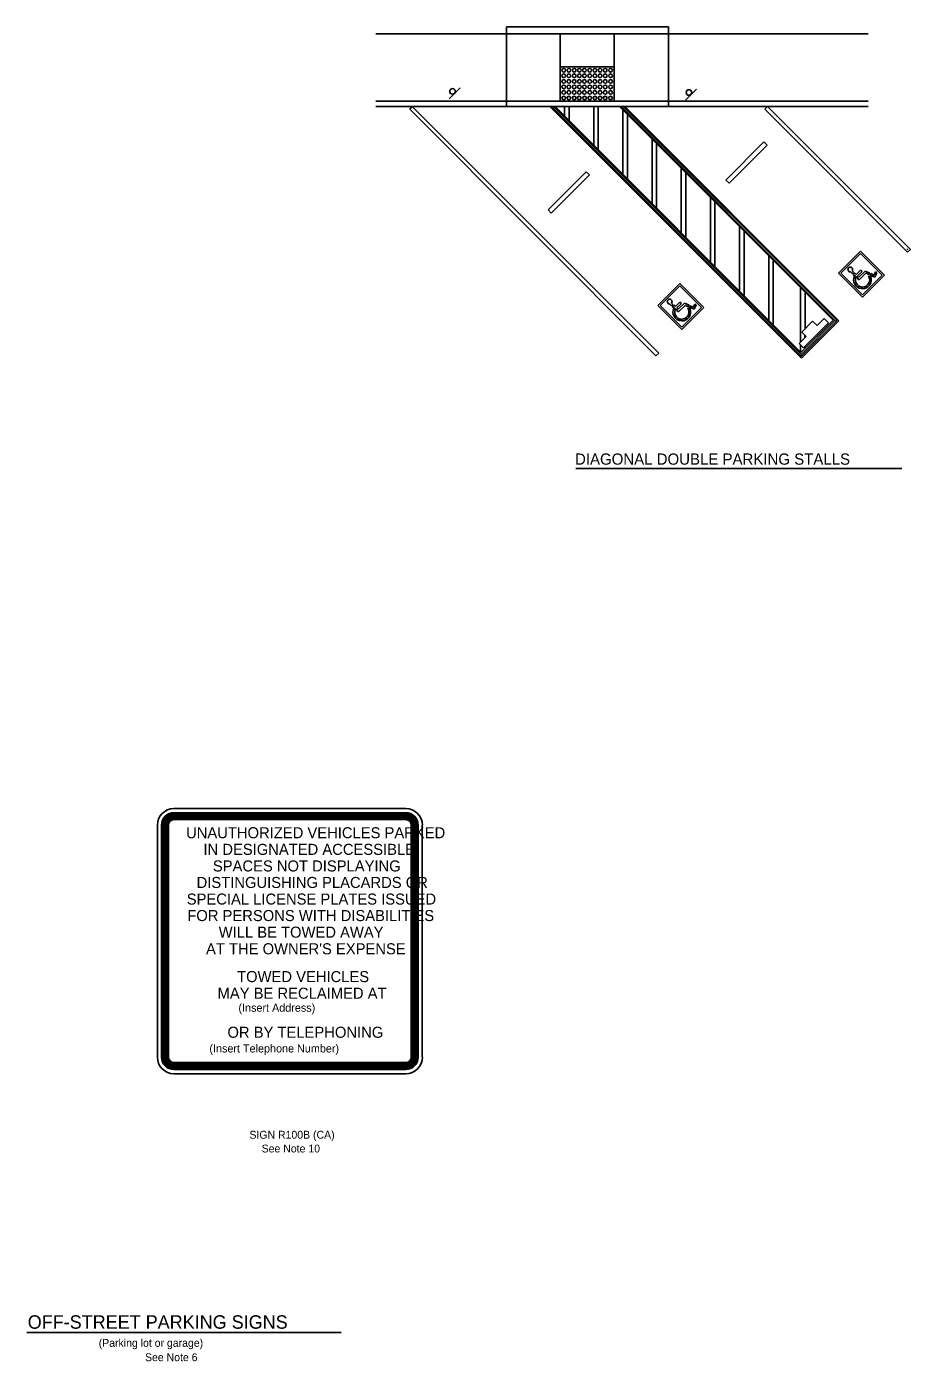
# Model space of a CAD drawing. Extents: x -1257 to -1074, y 318 to 440.
# Drawn here: x -1152.5 to -1073.7, y 318.5 to 437.4 of the extents above; entities that cross this region are included whole.
import ezdxf

# ---------------------------------------------------------------- set-up
doc = ezdxf.new("R2010")
doc.units = 0
doc.layers.add('mc_MISC-CONST-anno', color=7, linetype='Continuous')
doc.layers.add('rd_CONST-DETAIL', color=7, linetype='Continuous')

msp = doc.modelspace()

# ---------------------------------------------------------------- linework, layer by layer
at = {"layer": 'mc_MISC-CONST-anno'}
for p, q in [((-1103.49, 398.03), (-1074.41, 398.03)), ((-1152.45, 321.04), (-1124.41, 321.04))]:
    msp.add_line(p, q, dxfattribs=at)
at = {"layer": 'rd_CONST-DETAIL'}
for p, q in [((-1121.31, 436.78), (-1077.43, 436.78)), ((-1109.66, 437.4), (-1095.22, 437.4)), ((-1109.66, 430.28), (-1109.66, 437.4)), ((-1104.87, 430.78), (-1104.87, 436.78)), ((-1100.07, 430.78), (-1100.07, 436.78)), ((-1095.22, 437.4), (-1095.22, 430.28)), ((-1104.87, 433.82), (-1102.52, 433.82)), ((-1102.52, 433.82), (-1100.07, 433.82)), ((-1114.79, 430.96), (-1113.8, 431.95)), ((-1093.71, 430.86), (-1092.72, 431.85)), ((-1121.31, 430.78), (-1077.43, 430.78)), ((-1121.31, 430.28), (-1077.43, 430.28)), ((-1118.3, 430.05), (-1118.07, 430.28)), ((-1118.3, 430.05), (-1096.34, 408.08)), ((-1118.07, 430.28), (-1096.1, 408.32)), ((-1102.72, 427.2), (-1105.81, 430.28)), ((-1083.4, 408.01), (-1105.67, 430.28)), ((-1083.4, 408.2), (-1105.48, 430.28)), ((-1083.42, 408.37), (-1105.34, 430.28)), ((-1105.29, 430.28), (-1099.64, 430.28)), ((-1104.49, 429.44), (-1104.49, 430.28)), ((-1104.09, 429.04), (-1104.09, 430.28)), ((-1101.89, 426.88), (-1101.89, 430.28)), ((-1101.49, 426.48), (-1101.49, 430.28)), ((-1080.55, 411.24), (-1099.59, 430.28)), ((-1080.38, 411.22), (-1099.45, 430.28)), ((-1099.29, 424.28), (-1099.29, 429.94)), ((-1080.19, 411.22), (-1099.26, 430.28)), ((-1080.03, 411.19), (-1099.12, 430.28)), ((-1098.89, 423.88), (-1098.89, 429.54)), ((-1086.63, 430.05), (-1086.39, 430.28)), ((-1086.63, 430.05), (-1085.21, 428.63)), ((-1086.39, 430.28), (-1073.66, 417.56)), ((-1085.21, 428.63), (-1073.9, 417.32)), ((-1083.37, 407.85), (-1102.72, 427.2)), ((-1096.69, 421.68), (-1096.69, 427.34)), ((-1090.1, 423.74), (-1086.71, 427.14)), ((-1086.71, 427.14), (-1086.42, 426.86)), ((-1096.29, 421.29), (-1096.29, 426.94)), ((-1089.82, 423.46), (-1086.42, 426.86)), ((-1094.09, 419.09), (-1094.09, 424.74)), ((-1105.96, 421.08), (-1102.57, 424.48)), ((-1105.68, 420.8), (-1102.28, 424.2)), ((-1102.57, 424.48), (-1102.28, 424.2)), ((-1093.69, 418.69), (-1093.69, 424.34)), ((-1090.1, 423.74), (-1089.82, 423.46)), ((-1105.96, 421.08), (-1105.68, 420.8)), ((-1091.49, 416.49), (-1091.49, 422.14)), ((-1091.09, 416.09), (-1091.09, 421.74)), ((-1088.89, 413.89), (-1088.89, 419.54)), ((-1088.49, 413.49), (-1088.49, 419.14)), ((-1073.87, 417.53), (-1073.96, 417.61)), ((-1073.9, 417.32), (-1073.66, 417.56)), ((-1086.29, 411.29), (-1086.29, 416.94)), ((-1085.89, 410.89), (-1085.89, 416.54)), ((-1080.07, 415.43), (-1078.11, 417.39)), ((-1079.86, 415.43), (-1078.11, 417.18)), ((-1078.11, 417.39), (-1075.97, 415.25)), ((-1078.11, 417.18), (-1076.18, 415.25)), ((-1077.93, 413.29), (-1080.07, 415.43)), ((-1077.93, 413.5), (-1079.86, 415.43)), ((-1079.01, 415.55), (-1079.01, 415.55)), ((-1079, 415.55), (-1078.84, 415.4)), ((-1078.84, 415.64), (-1078.72, 415.52)), ((-1078.84, 415.4), (-1078.72, 415.52)), ((-1078.78, 415.34), (-1078.65, 415.47)), ((-1078.78, 415.34), (-1078.44, 415.04)), ((-1078.65, 415.47), (-1078.5, 415.33)), ((-1078.65, 415.16), (-1078.53, 415.04)), ((-1078.5, 415.33), (-1078.09, 415.72)), ((-1078.44, 415.04), (-1078.32, 415.16)), ((-1078.4, 415), (-1078.28, 415.12)), ((-1078.37, 415.21), (-1077.96, 415.6)), ((-1078.37, 415.21), (-1078.32, 415.16)), ((-1078.28, 415.12), (-1078.24, 415.09)), ((-1078.24, 415.09), (-1077.68, 415.62)), ((-1078.23, 414.85), (-1077.62, 415.44)), ((-1078.09, 415.72), (-1077.96, 415.6)), ((-1077.93, 413.5), (-1076.18, 415.25)), ((-1077.93, 413.29), (-1075.97, 415.25)), ((-1077.68, 415.62), (-1077.26, 415.44)), ((-1077.62, 415.44), (-1077.32, 415.31)), ((-1077.4, 415.21), (-1077.21, 415.15)), ((-1077.32, 415.31), (-1077.26, 415.44)), ((-1077.23, 415.27), (-1077.17, 415.4)), ((-1077.23, 415.27), (-1076.82, 415.09)), ((-1077.17, 415.4), (-1076.88, 415.27)), ((-1076.88, 415.27), (-1076.76, 415.55)), ((-1076.82, 415.09), (-1076.64, 415.5)), ((-1076.64, 415.5), (-1076.76, 415.55)), ((-1096.18, 412.56), (-1094.22, 414.53)), ((-1095.97, 412.56), (-1094.22, 414.31)), ((-1094.22, 414.53), (-1092.08, 412.39)), ((-1094.22, 414.31), (-1092.29, 412.39)), ((-1083.45, 409.31), (-1083.45, 414.09)), ((-1078.4, 415), (-1078.23, 414.85)), ((-1078.03, 414.21), (-1078.05, 414.06)), ((-1077.95, 414.2), (-1077.96, 414.05)), ((-1094.95, 412.77), (-1094.83, 412.66)), ((-1094.61, 412.46), (-1094.2, 412.86)), ((-1094.48, 412.34), (-1094.07, 412.73)), ((-1094.35, 412.22), (-1093.79, 412.76)), ((-1094.2, 412.86), (-1094.07, 412.73)), ((-1093.79, 412.76), (-1093.37, 412.58)), ((-1083.05, 410.49), (-1083.05, 413.69)), ((-1094.04, 410.42), (-1096.18, 412.56)), ((-1094.04, 410.64), (-1095.97, 412.56)), ((-1095.12, 412.69), (-1094.95, 412.54)), ((-1095.12, 412.69), (-1095.12, 412.69)), ((-1094.95, 412.54), (-1094.83, 412.66)), ((-1094.89, 412.48), (-1094.76, 412.6)), ((-1094.89, 412.48), (-1094.55, 412.18)), ((-1094.76, 412.6), (-1094.61, 412.46)), ((-1094.76, 412.29), (-1094.64, 412.17)), ((-1094.55, 412.18), (-1094.43, 412.3)), ((-1094.51, 412.14), (-1094.39, 412.26)), ((-1094.51, 412.14), (-1094.34, 411.99)), ((-1094.48, 412.34), (-1094.43, 412.3)), ((-1094.39, 412.26), (-1094.35, 412.22)), ((-1094.34, 411.99), (-1093.73, 412.57)), ((-1094.04, 410.64), (-1092.29, 412.39)), ((-1094.04, 410.42), (-1092.08, 412.39)), ((-1093.73, 412.57), (-1093.43, 412.44)), ((-1093.51, 412.35), (-1093.32, 412.29)), ((-1093.43, 412.44), (-1093.37, 412.58)), ((-1093.34, 412.4), (-1093.29, 412.54)), ((-1093.34, 412.4), (-1092.93, 412.23)), ((-1093.29, 412.54), (-1092.99, 412.41)), ((-1092.99, 412.41), (-1092.87, 412.69)), ((-1092.93, 412.23), (-1092.75, 412.63)), ((-1092.75, 412.63), (-1092.87, 412.69)), ((-1094.14, 411.34), (-1094.16, 411.19)), ((-1094.06, 411.33), (-1094.07, 411.18)), ((-1080.55, 411.24), (-1083.42, 408.37)), ((-1080.19, 411.22), (-1083.4, 408.01)), ((-1080.38, 411.22), (-1083.4, 408.2)), ((-1080.03, 411.19), (-1083.37, 407.85)), ((-1083.34, 410.19), (-1082.37, 411.16)), ((-1083.19, 408.78), (-1080.96, 411.01)), ((-1081.98, 410.77), (-1082.37, 411.16)), ((-1081.98, 410.77), (-1081.35, 411.4)), ((-1080.96, 411.01), (-1081.35, 411.4)), ((-1080.31, 411.24), (-1080.24, 411.17)), ((-1083.58, 409.17), (-1082.95, 409.8)), ((-1083.19, 408.78), (-1083.58, 409.17)), ((-1082.95, 409.8), (-1083.34, 410.19)), ((-1083.06, 409.7), (-1083.06, 409.9)), ((-1096.34, 408.08), (-1096.1, 408.32)), ((-1083.46, 408.4), (-1083.46, 409.05)), ((-1083.42, 408.13), (-1083.35, 408.06)), ((-1083.06, 408.73), (-1083.06, 408.91)), ((-1139.32, 367.73), (-1118.65, 367.73)), ((-1139.32, 367.36), (-1118.65, 367.36)), ((-1139.32, 367.3), (-1118.65, 367.3)), ((-1139.32, 367.23), (-1118.65, 367.23)), ((-1139.32, 367.17), (-1118.65, 367.17)), ((-1139.32, 367.11), (-1118.65, 367.11)), ((-1139.32, 367.05), (-1118.65, 367.05)), ((-1139.32, 366.99), (-1118.65, 366.99)), ((-1139.32, 366.93), (-1118.65, 366.93)), ((-1139.32, 366.87), (-1118.65, 366.87)), ((-1139.32, 366.8), (-1118.65, 366.8)), ((-1139.32, 366.74), (-1118.65, 366.74)), ((-1140.8, 366.25), (-1140.8, 345.58)), ((-1140.43, 366.25), (-1140.43, 345.58)), ((-1140.37, 366.25), (-1140.37, 345.58)), ((-1140.31, 366.25), (-1140.31, 345.58)), ((-1140.25, 366.25), (-1140.25, 345.58)), ((-1140.18, 366.25), (-1140.18, 345.58)), ((-1140.12, 366.25), (-1140.12, 345.58)), ((-1140.06, 366.25), (-1140.06, 345.58)), ((-1140, 366.25), (-1140, 345.58)), ((-1139.94, 366.25), (-1139.94, 345.58)), ((-1139.88, 366.25), (-1139.88, 345.58)), ((-1139.82, 366.25), (-1139.82, 345.58)), ((-1118.16, 366.25), (-1118.16, 345.58)), ((-1118.1, 366.25), (-1118.1, 345.58)), ((-1118.04, 366.25), (-1118.04, 345.58)), ((-1117.98, 366.25), (-1117.98, 345.58)), ((-1117.92, 366.25), (-1117.92, 345.58)), ((-1117.85, 366.25), (-1117.85, 345.58)), ((-1117.79, 366.25), (-1117.79, 345.58)), ((-1117.73, 366.25), (-1117.73, 345.58)), ((-1117.67, 366.25), (-1117.67, 345.58)), ((-1117.61, 366.25), (-1117.61, 345.58)), ((-1117.55, 366.25), (-1117.55, 345.58)), ((-1117.18, 366.25), (-1117.18, 345.58)), ((-1139.32, 345.09), (-1118.65, 345.09)), ((-1139.32, 345.03), (-1118.65, 345.03)), ((-1139.32, 344.97), (-1118.65, 344.97)), ((-1139.32, 344.9), (-1118.65, 344.9)), ((-1139.32, 344.84), (-1118.65, 344.84)), ((-1139.32, 344.78), (-1118.65, 344.78)), ((-1139.32, 344.72), (-1118.65, 344.72)), ((-1139.32, 344.66), (-1118.65, 344.66)), ((-1139.32, 344.6), (-1118.65, 344.6)), ((-1139.32, 344.54), (-1118.65, 344.54)), ((-1139.32, 344.47), (-1118.65, 344.47)), ((-1139.32, 344.1), (-1118.65, 344.1))]:
    msp.add_line(p, q, dxfattribs=at)
for centre, radius in [((-1104.56, 433.52), 0.164), ((-1104.56, 433.03), 0.164), ((-1104.11, 433.52), 0.164), ((-1104.11, 433.03), 0.164), ((-1103.63, 433.52), 0.164), ((-1103.63, 433.03), 0.164), ((-1103.17, 433.52), 0.164), ((-1103.17, 433.03), 0.164), ((-1102.72, 433.52), 0.164), ((-1102.72, 433.03), 0.164), ((-1102.24, 433.52), 0.164), ((-1102.24, 433.03), 0.164), ((-1101.79, 433.52), 0.164), ((-1101.79, 433.03), 0.164), ((-1101.32, 433.52), 0.164), ((-1101.32, 433.03), 0.164), ((-1100.86, 433.52), 0.164), ((-1100.86, 433.03), 0.164), ((-1100.39, 433.52), 0.164), ((-1100.39, 433.03), 0.164), ((-1114.48, 431.64), 0.25), ((-1104.56, 432.53), 0.164), ((-1104.56, 432.04), 0.164), ((-1104.11, 432.53), 0.164), ((-1104.11, 432.04), 0.164), ((-1103.63, 432.53), 0.164), ((-1103.63, 432.04), 0.164), ((-1103.17, 432.53), 0.164), ((-1103.17, 432.04), 0.164), ((-1102.72, 432.53), 0.164), ((-1102.72, 432.04), 0.164), ((-1102.24, 432.53), 0.164), ((-1102.24, 432.04), 0.164), ((-1101.79, 432.53), 0.164), ((-1101.79, 432.04), 0.164), ((-1101.32, 432.53), 0.164), ((-1101.32, 432.04), 0.164), ((-1100.86, 432.53), 0.164), ((-1100.86, 432.04), 0.164), ((-1100.39, 432.53), 0.164), ((-1100.39, 432.04), 0.164), ((-1093.4, 431.54), 0.25), ((-1104.56, 431.55), 0.164), ((-1104.56, 431.05), 0.164), ((-1104.11, 431.55), 0.164), ((-1104.11, 431.05), 0.164), ((-1103.63, 431.55), 0.164), ((-1103.63, 431.05), 0.164), ((-1103.17, 431.55), 0.164), ((-1103.18, 431.05), 0.164), ((-1102.72, 431.55), 0.164), ((-1102.71, 431.05), 0.164), ((-1102.24, 431.55), 0.164), ((-1102.25, 431.05), 0.164), ((-1101.79, 431.55), 0.164), ((-1101.78, 431.05), 0.164), ((-1101.32, 431.55), 0.164), ((-1101.32, 431.05), 0.164), ((-1100.86, 431.55), 0.164), ((-1100.86, 431.05), 0.164), ((-1100.39, 431.55), 0.164), ((-1100.39, 431.05), 0.164)]:
    msp.add_circle(centre, radius, dxfattribs=at)
for centre, radius, start, end in [((-1079.01, 415.76), 0.213, 323.6354, 272.2155), ((-1077.93, 414.84), 0.789, 155.8877, 261.2326), ((-1077.93, 414.84), 0.789, 155.8877, 261.2354), ((-1077.93, 414.84), 0.789, 268.0917, 23.7814), ((-1077.93, 414.84), 0.644, 267.9271, 35.3849), ((-1077.93, 414.84), 0.789, 23.7814, 23.8071), ((-1077.92, 414.84), 0.637, 161.7766, 260.7522), ((-1095.12, 412.9), 0.213, 323.6354, 272.2185), ((-1094.04, 411.97), 0.789, 155.8877, 261.2326), ((-1094.04, 411.97), 0.789, 155.8877, 261.2354), ((-1094.03, 411.97), 0.637, 161.7766, 260.7522), ((-1094.04, 411.97), 0.789, 268.0917, 23.7814), ((-1094.04, 411.98), 0.644, 267.9271, 35.3849), ((-1094.04, 411.97), 0.789, 23.7814, 23.8071), ((-1139.32, 366.25), 1.48, 90, 180), ((-1118.65, 366.25), 1.48, 0, 90), ((-1139.32, 366.25), 1.11, 90, 180), ((-1139.32, 366.25), 1.05, 90, 180), ((-1139.32, 366.25), 0.984, 90, 180), ((-1139.32, 366.25), 0.923, 90, 180), ((-1139.32, 366.25), 0.861, 90, 180), ((-1139.32, 366.25), 0.8, 90, 180), ((-1139.32, 366.25), 0.738, 90, 180), ((-1139.32, 366.25), 0.677, 90, 180), ((-1139.32, 366.25), 0.615, 90, 180), ((-1139.32, 366.25), 0.554, 90, 180), ((-1139.32, 366.25), 0.492, 90, 180), ((-1118.65, 366.25), 1.11, 0, 90), ((-1118.65, 366.25), 1.05, 0, 90), ((-1118.65, 366.25), 0.984, 0, 90), ((-1118.65, 366.25), 0.923, 0, 90), ((-1118.65, 366.25), 0.861, 0, 90), ((-1118.65, 366.25), 0.8, 0, 90), ((-1118.65, 366.25), 0.738, 0, 90), ((-1118.65, 366.25), 0.677, 0, 90), ((-1118.65, 366.25), 0.615, 0, 90), ((-1118.65, 366.25), 0.554, 0, 90), ((-1118.65, 366.25), 0.492, 0, 90), ((-1139.32, 345.58), 1.48, 180, 270), ((-1139.32, 345.58), 1.11, 180, 270), ((-1139.32, 345.58), 1.05, 180, 270), ((-1139.32, 345.58), 0.984, 180, 270), ((-1139.32, 345.58), 0.923, 180, 270), ((-1139.32, 345.58), 0.861, 180, 270), ((-1139.32, 345.58), 0.8, 180, 270), ((-1139.32, 345.58), 0.738, 180, 270), ((-1139.32, 345.58), 0.677, 180, 270), ((-1139.32, 345.58), 0.615, 180, 270), ((-1139.32, 345.58), 0.554, 180, 270), ((-1139.32, 345.58), 0.492, 180, 270), ((-1118.65, 345.58), 1.48, 270, 0), ((-1118.65, 345.58), 1.11, 270, 0), ((-1118.65, 345.58), 0.492, 270, 0), ((-1118.65, 345.58), 1.05, 270, 0), ((-1118.65, 345.58), 0.984, 270, 0), ((-1118.65, 345.58), 0.923, 270, 0), ((-1118.65, 345.58), 0.861, 270, 0), ((-1118.65, 345.58), 0.8, 270, 0), ((-1118.65, 345.58), 0.738, 270, 0), ((-1118.65, 345.58), 0.677, 270, 0), ((-1118.65, 345.58), 0.615, 270, 0), ((-1118.65, 345.58), 0.554, 270, 0)]:
    msp.add_arc(centre, radius, start, end, dxfattribs=at)

# ---------------------------------------------------------------- texts
at = {"layer": 'mc_MISC-CONST-anno'}
for s, height, p in [('DIAGONAL DOUBLE PARKING STALLS', 1, (-1103.56, 398.37)), ('SIGN R100B (CA)', 0.7, (-1132.59, 338.31)), ('See Note 10', 0.7, (-1131.5, 337.08)), ('OFF-STREET PARKING SIGNS', 1.2, (-1152.36, 321.37)), ('(Parking lot or garage)', 0.7, (-1146.03, 319.76)), ('See Note 6', 0.7, (-1141.9, 318.48))]:
    msp.add_text(s, height=height, dxfattribs=at).set_placement(p)
at = {"layer": 'rd_CONST-DETAIL'}
for s, height, p in [('UNAUTHORIZED VEHICLES PARKED', 0.9842, (-1138.24, 365.08)), ('IN DESIGNATED ACCESSIBLE', 0.9842, (-1136.69, 363.6)), ('SPACES NOT DISPLAYING', 0.9842, (-1135.85, 362.12)), ('DISTINGUISHING PLACARDS OR', 0.9842, (-1137.3, 360.65)), ('SPECIAL LICENSE PLATES ISSUED', 0.9842, (-1138.18, 359.17)), ('FOR PERSONS WITH DISABILITIES', 0.9842, (-1138.13, 357.7)), ('WILL BE TOWED AWAY ', 0.9842, (-1135.33, 356.22)), ("AT THE OWNER'S EXPENSE", 0.9842, (-1136.46, 354.74)), ('TOWED VEHICLES', 0.9842, (-1133.69, 352.26)), ('MAY BE RECLAIMED AT', 0.9842, (-1135.43, 350.78)), ('(Insert Address)', 0.7201, (-1133.57, 349.62)), ('OR BY TELEPHONING', 0.9842, (-1134.55, 347.3)), ('(Insert Telephone Number)', 0.7201, (-1136.16, 345.99))]:
    msp.add_text(s, height=height, dxfattribs=at).set_placement(p)

doc.saveas('drawing.dxf')
